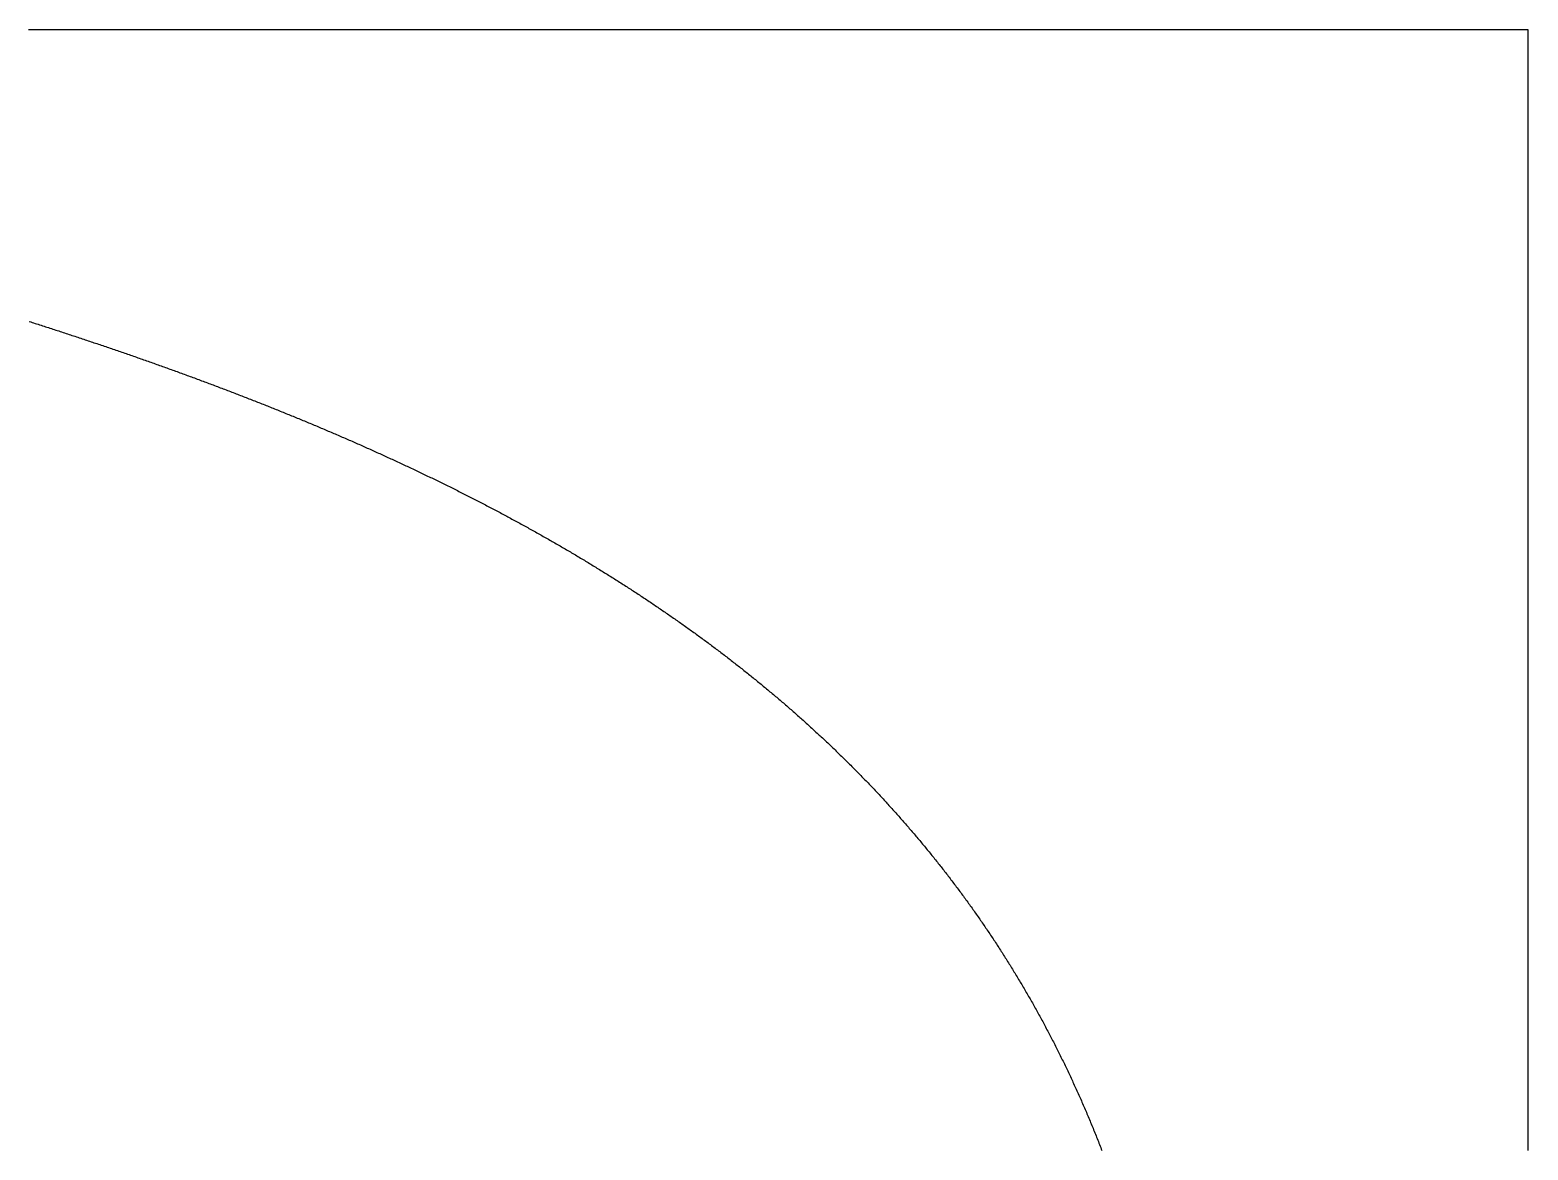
# Model space of a CAD drawing. Header units: metres. Extents: x -49 to 49, y -148 to 148.
# Drawn here: x 0 to 49.4, y 110.8 to 147.73 of the extents above; entities that cross this region are included whole.
import ezdxf

# ---------------------------------------------------------------- set-up
doc = ezdxf.new("R2010")
doc.units = ezdxf.units.M

msp = doc.modelspace()

# ---------------------------------------------------------------- linework, layer by layer
for points in [[(49.402, 147.733), (49.352, 147.733), (49.302, 147.733), (49.252, 147.733), (49.202, 147.733), (49.152, 147.733), (49.102, 147.733), (49.052, 147.733), (49.002, 147.733), (48.952, 147.733), (48.902, 147.733), (48.852, 147.733), (48.802, 147.733), (48.752, 147.733), (48.702, 147.733), (48.652, 147.733), (48.602, 147.733), (48.552, 147.733), (48.502, 147.733), (48.452, 147.733), (48.402, 147.733), (48.352, 147.733), (48.302, 147.733), (48.252, 147.733), (48.202, 147.733), (48.152, 147.733), (48.102, 147.733), (48.052, 147.733), (48.002, 147.733), (47.952, 147.733), (47.902, 147.733), (47.852, 147.733), (47.802, 147.733), (47.752, 147.733), (47.702, 147.733), (47.652, 147.733), (47.602, 147.733), (47.552, 147.733), (47.502, 147.733), (47.452, 147.733), (47.402, 147.733), (47.352, 147.733), (47.302, 147.733), (47.252, 147.733), (47.202, 147.733), (47.152, 147.733), (47.102, 147.733), (47.052, 147.733), (47.002, 147.733), (46.952, 147.733), (46.902, 147.733), (46.852, 147.733), (46.802, 147.733), (46.752, 147.733), (46.702, 147.733), (46.652, 147.733), (46.602, 147.733), (46.552, 147.733), (46.502, 147.733), (46.452, 147.733), (46.402, 147.733), (46.352, 147.733), (46.302, 147.733), (46.252, 147.733), (46.202, 147.733), (46.152, 147.733), (46.102, 147.733), (46.052, 147.733), (46.002, 147.733), (45.952, 147.733), (45.902, 147.733), (45.852, 147.733), (45.802, 147.733), (45.752, 147.733), (45.702, 147.733), (45.652, 147.733), (45.602, 147.733), (45.552, 147.733), (45.502, 147.733), (45.452, 147.733), (45.402, 147.733), (45.352, 147.733), (45.302, 147.733), (45.252, 147.733), (45.202, 147.733), (45.152, 147.733), (45.102, 147.733), (45.052, 147.733), (45.002, 147.733), (44.952, 147.733), (44.902, 147.733), (44.852, 147.733), (44.802, 147.733), (44.752, 147.733), (44.702, 147.733), (44.652, 147.733), (44.602, 147.733), (44.552, 147.733), (44.502, 147.733), (44.452, 147.733), (44.402, 147.733), (44.352, 147.733), (44.302, 147.733), (44.252, 147.733), (44.202, 147.733), (44.152, 147.733), (44.102, 147.733), (44.052, 147.733), (44.002, 147.733), (43.952, 147.733), (43.902, 147.733), (43.852, 147.733), (43.802, 147.733), (43.752, 147.733), (43.702, 147.733), (43.652, 147.733), (43.602, 147.733), (43.552, 147.733), (43.502, 147.733), (43.452, 147.733), (43.402, 147.733), (43.352, 147.733), (43.302, 147.733), (43.252, 147.733), (43.202, 147.733), (43.152, 147.733), (43.102, 147.733), (43.052, 147.733), (43.002, 147.733), (42.952, 147.733), (42.902, 147.733), (42.852, 147.733), (42.802, 147.733), (42.752, 147.733), (42.702, 147.733), (42.652, 147.733), (42.602, 147.733), (42.552, 147.733), (42.502, 147.733), (42.452, 147.733), (42.402, 147.733), (42.352, 147.733), (42.302, 147.733), (42.252, 147.733), (42.202, 147.733), (42.152, 147.733), (42.102, 147.733), (42.052, 147.733), (42.002, 147.733), (41.952, 147.733), (41.902, 147.733), (41.852, 147.733), (41.802, 147.733), (41.752, 147.733), (41.702, 147.733), (41.652, 147.733), (41.602, 147.733), (41.552, 147.733), (41.502, 147.733), (41.452, 147.733), (41.402, 147.733), (41.352, 147.733), (41.302, 147.733), (41.252, 147.733), (41.202, 147.733), (41.152, 147.733), (41.102, 147.733), (41.052, 147.733), (41.002, 147.733), (40.952, 147.733), (40.902, 147.733), (40.852, 147.733), (40.802, 147.733), (40.752, 147.733), (40.702, 147.733), (40.652, 147.733), (40.602, 147.733), (40.552, 147.733), (40.502, 147.733), (40.452, 147.733), (40.402, 147.733), (40.352, 147.733), (40.302, 147.733), (40.252, 147.733), (40.202, 147.733), (40.152, 147.733), (40.102, 147.733), (40.052, 147.733), (40.002, 147.733), (39.952, 147.733), (39.902, 147.733), (39.852, 147.733), (39.802, 147.733), (39.752, 147.733), (39.702, 147.733), (39.652, 147.733), (39.602, 147.733), (39.552, 147.733), (39.502, 147.733), (39.452, 147.733), (39.402, 147.733), (39.352, 147.733), (39.302, 147.733), (39.252, 147.733), (39.202, 147.733), (39.152, 147.733), (39.102, 147.733), (39.052, 147.733), (39.002, 147.733), (38.952, 147.733), (38.902, 147.733), (38.852, 147.733), (38.802, 147.733), (38.752, 147.733), (38.702, 147.733), (38.652, 147.733), (38.602, 147.733), (38.552, 147.733), (38.502, 147.733), (38.452, 147.733), (38.402, 147.733), (38.352, 147.733), (38.302, 147.733), (38.252, 147.733), (38.202, 147.733), (38.152, 147.733), (38.102, 147.733), (38.052, 147.733), (38.002, 147.733), (37.952, 147.733), (37.902, 147.733), (37.852, 147.733), (37.802, 147.733), (37.752, 147.733), (37.702, 147.733), (37.652, 147.733), (37.602, 147.733), (37.552, 147.733), (37.502, 147.733), (37.452, 147.733), (37.402, 147.733), (37.352, 147.733), (37.302, 147.733), (37.252, 147.733), (37.202, 147.733), (37.152, 147.733), (37.102, 147.733), (37.052, 147.733), (37.002, 147.733), (36.952, 147.733), (36.902, 147.733), (36.851, 147.733), (36.801, 147.733), (36.751, 147.733), (36.701, 147.733), (36.651, 147.733), (36.601, 147.733), (36.551, 147.733), (36.501, 147.733), (36.451, 147.733), (36.401, 147.733), (36.351, 147.733), (36.301, 147.733), (36.251, 147.733), (36.201, 147.733), (36.151, 147.733), (36.101, 147.733), (36.051, 147.733), (36.001, 147.733), (35.951, 147.733), (35.901, 147.733), (35.851, 147.733), (35.801, 147.733), (35.751, 147.733), (35.701, 147.733), (35.651, 147.733), (35.601, 147.733), (35.551, 147.733), (35.501, 147.733), (35.451, 147.733), (35.401, 147.733), (35.351, 147.733), (35.301, 147.733), (35.251, 147.733), (35.201, 147.733), (35.151, 147.733), (35.101, 147.733), (35.051, 147.733), (35.001, 147.733), (34.951, 147.733), (34.901, 147.733), (34.851, 147.733), (34.801, 147.733), (34.751, 147.733), (34.701, 147.733), (34.651, 147.733), (34.601, 147.733), (34.551, 147.733), (34.501, 147.733), (34.451, 147.733), (34.401, 147.733), (34.351, 147.733), (34.301, 147.733), (34.251, 147.733), (34.201, 147.733), (34.151, 147.733), (34.101, 147.733), (34.051, 147.733), (34.001, 147.733), (33.951, 147.733), (33.901, 147.733), (33.851, 147.733), (33.801, 147.733), (33.751, 147.733), (33.701, 147.733), (33.651, 147.733), (33.601, 147.733), (33.551, 147.733), (33.501, 147.733), (33.451, 147.733), (33.401, 147.733), (33.351, 147.733), (33.301, 147.733), (33.251, 147.733), (33.201, 147.733), (33.151, 147.733), (33.101, 147.733), (33.051, 147.733), (33.001, 147.733), (32.951, 147.733), (32.901, 147.733), (32.851, 147.733), (32.801, 147.733), (32.751, 147.733), (32.701, 147.733), (32.651, 147.733), (32.601, 147.733), (32.551, 147.733), (32.501, 147.733), (32.451, 147.733), (32.401, 147.733), (32.351, 147.733), (32.301, 147.733), (32.251, 147.733), (32.201, 147.733), (32.151, 147.733), (32.101, 147.733), (32.051, 147.733), (32.001, 147.733), (31.951, 147.733), (31.901, 147.733), (31.851, 147.733), (31.801, 147.733), (31.751, 147.733), (31.701, 147.733), (31.651, 147.733), (31.601, 147.733), (31.551, 147.733), (31.501, 147.733), (31.451, 147.733), (31.401, 147.733), (31.351, 147.733), (31.301, 147.733), (31.251, 147.733), (31.201, 147.733), (31.151, 147.733), (31.101, 147.733), (31.051, 147.733), (31.001, 147.733), (30.951, 147.733), (30.901, 147.733), (30.851, 147.733), (30.801, 147.733), (30.751, 147.733), (30.701, 147.733), (30.651, 147.733), (30.601, 147.733), (30.551, 147.733), (30.501, 147.733), (30.451, 147.733), (30.401, 147.733), (30.351, 147.733), (30.301, 147.733), (30.251, 147.733), (30.201, 147.733), (30.151, 147.733), (30.101, 147.733), (30.051, 147.733), (30.001, 147.733), (29.951, 147.733), (29.901, 147.733), (29.851, 147.733), (29.801, 147.733), (29.751, 147.733), (29.701, 147.733), (29.651, 147.733), (29.601, 147.733), (29.551, 147.733), (29.501, 147.733), (29.451, 147.733), (29.401, 147.733), (29.351, 147.733), (29.301, 147.733), (29.251, 147.733), (29.201, 147.733), (29.151, 147.733), (29.101, 147.733), (29.051, 147.733), (29.001, 147.733), (28.951, 147.733), (28.901, 147.733), (28.851, 147.733), (28.801, 147.733), (28.751, 147.733), (28.701, 147.733), (28.651, 147.733), (28.601, 147.733), (28.551, 147.733), (28.501, 147.733), (28.451, 147.733), (28.401, 147.733), (28.351, 147.733), (28.301, 147.733), (28.251, 147.733), (28.201, 147.733), (28.151, 147.733), (28.101, 147.733), (28.051, 147.733), (28.001, 147.733), (27.951, 147.733), (27.901, 147.733), (27.851, 147.733), (27.801, 147.733), (27.751, 147.733), (27.701, 147.733), (27.651, 147.733), (27.601, 147.733), (27.551, 147.733), (27.501, 147.733), (27.451, 147.733), (27.401, 147.733), (27.351, 147.733), (27.301, 147.733), (27.251, 147.733), (27.201, 147.733), (27.151, 147.733), (27.101, 147.733), (27.051, 147.733), (27.001, 147.733), (26.951, 147.733), (26.901, 147.733), (26.851, 147.733), (26.801, 147.733), (26.751, 147.733), (26.701, 147.733), (26.651, 147.733), (26.601, 147.733), (26.551, 147.733), (26.501, 147.733), (26.451, 147.733), (26.401, 147.733), (26.351, 147.733), (26.301, 147.733), (26.251, 147.733), (26.201, 147.733), (26.151, 147.733), (26.101, 147.733), (26.051, 147.733), (26.001, 147.733), (25.951, 147.733), (25.901, 147.733), (25.851, 147.733), (25.801, 147.733), (25.751, 147.733), (25.701, 147.733), (25.651, 147.733), (25.601, 147.733), (25.551, 147.733), (25.501, 147.733), (25.451, 147.733), (25.401, 147.733), (25.351, 147.733), (25.301, 147.733), (25.251, 147.733), (25.201, 147.733), (25.151, 147.733), (25.101, 147.733), (25.051, 147.733), (25.001, 147.733), (24.951, 147.733), (24.901, 147.733), (24.851, 147.733), (24.801, 147.733), (24.751, 147.733), (24.701, 147.733), (24.651, 147.733), (24.601, 147.733), (24.551, 147.733), (24.501, 147.733), (24.451, 147.733), (24.401, 147.733), (24.351, 147.733), (24.301, 147.733), (24.251, 147.733), (24.201, 147.733), (24.151, 147.733), (24.101, 147.733), (24.051, 147.733), (24.001, 147.733), (23.951, 147.733), (23.901, 147.733), (23.851, 147.733), (23.801, 147.733), (23.751, 147.733), (23.701, 147.733), (23.651, 147.733), (23.601, 147.733), (23.551, 147.733), (23.501, 147.733), (23.451, 147.733), (23.401, 147.733), (23.351, 147.733), (23.301, 147.733), (23.251, 147.733), (23.201, 147.733), (23.151, 147.733), (23.101, 147.733), (23.051, 147.733), (23.001, 147.733), (22.951, 147.733), (22.901, 147.733), (22.851, 147.733), (22.801, 147.733), (22.751, 147.733), (22.701, 147.733), (22.651, 147.733), (22.601, 147.733), (22.551, 147.733), (22.501, 147.733), (22.451, 147.733), (22.401, 147.733), (22.351, 147.733), (22.301, 147.733), (22.251, 147.733), (22.201, 147.733), (22.151, 147.733), (22.101, 147.733), (22.051, 147.733), (22.001, 147.733), (21.951, 147.733), (21.901, 147.733), (21.851, 147.733), (21.801, 147.733), (21.751, 147.733), (21.701, 147.733), (21.651, 147.733), (21.601, 147.733), (21.551, 147.733), (21.501, 147.733), (21.451, 147.733), (21.401, 147.733), (21.351, 147.733), (21.301, 147.733), (21.251, 147.733), (21.201, 147.733), (21.151, 147.733), (21.101, 147.733), (21.051, 147.733), (21.001, 147.733), (20.951, 147.733), (20.901, 147.733), (20.851, 147.733), (20.801, 147.733), (20.751, 147.733), (20.701, 147.733), (20.651, 147.733), (20.601, 147.733), (20.551, 147.733), (20.501, 147.733), (20.451, 147.733), (20.401, 147.733), (20.351, 147.733), (20.301, 147.733), (20.251, 147.733), (20.201, 147.733), (20.151, 147.733), (20.101, 147.733), (20.051, 147.733), (20.001, 147.733), (19.951, 147.733), (19.901, 147.733), (19.851, 147.733), (19.801, 147.733), (19.751, 147.733), (19.701, 147.733), (19.651, 147.733), (19.601, 147.733), (19.551, 147.733), (19.501, 147.733), (19.451, 147.733), (19.401, 147.733), (19.351, 147.733), (19.301, 147.733), (19.251, 147.733), (19.201, 147.733), (19.151, 147.733), (19.101, 147.733), (19.051, 147.733), (19.001, 147.733), (18.951, 147.733), (18.901, 147.733), (18.851, 147.733), (18.801, 147.733), (18.751, 147.733), (18.701, 147.733), (18.651, 147.733), (18.601, 147.733), (18.551, 147.733), (18.501, 147.733), (18.451, 147.733), (18.401, 147.733), (18.351, 147.733), (18.301, 147.733), (18.251, 147.733), (18.201, 147.733), (18.151, 147.733), (18.101, 147.733), (18.051, 147.733), (18.001, 147.733), (17.951, 147.733), (17.901, 147.733), (17.851, 147.733), (17.801, 147.733), (17.751, 147.733), (17.701, 147.733), (17.651, 147.733), (17.601, 147.733), (17.551, 147.733), (17.501, 147.733), (17.451, 147.733), (17.401, 147.733), (17.351, 147.733), (17.301, 147.733), (17.251, 147.733), (17.201, 147.733), (17.151, 147.733), (17.101, 147.733), (17.051, 147.733), (17.001, 147.733), (16.951, 147.733), (16.901, 147.733), (16.851, 147.733), (16.801, 147.733), (16.751, 147.733), (16.701, 147.733), (16.651, 147.733), (16.601, 147.733), (16.551, 147.733), (16.501, 147.733), (16.451, 147.733), (16.401, 147.733), (16.351, 147.733), (16.301, 147.733), (16.251, 147.733), (16.201, 147.733), (16.151, 147.733), (16.101, 147.733), (16.051, 147.733), (16.001, 147.733), (15.951, 147.733), (15.901, 147.733), (15.851, 147.733), (15.801, 147.733), (15.751, 147.733), (15.701, 147.733), (15.651, 147.733), (15.601, 147.733), (15.551, 147.733), (15.501, 147.733), (15.451, 147.733), (15.401, 147.733), (15.351, 147.733), (15.301, 147.733), (15.251, 147.733), (15.201, 147.733), (15.151, 147.733), (15.101, 147.733), (15.051, 147.733), (15.001, 147.733), (14.951, 147.733), (14.901, 147.733), (14.851, 147.733), (14.801, 147.733), (14.751, 147.733), (14.701, 147.733), (14.651, 147.733), (14.601, 147.733), (14.551, 147.733), (14.501, 147.733), (14.451, 147.733), (14.401, 147.733), (14.351, 147.733), (14.301, 147.733), (14.251, 147.733), (14.201, 147.733), (14.151, 147.733), (14.101, 147.733), (14.051, 147.733), (14.001, 147.733), (13.951, 147.733), (13.901, 147.733), (13.851, 147.733), (13.801, 147.733), (13.751, 147.733), (13.701, 147.733), (13.651, 147.733), (13.601, 147.733), (13.551, 147.733), (13.501, 147.733), (13.451, 147.733), (13.401, 147.733), (13.351, 147.733), (13.301, 147.733), (13.251, 147.733), (13.201, 147.733), (13.151, 147.733), (13.101, 147.733), (13.051, 147.733), (13.001, 147.733), (12.951, 147.733), (12.901, 147.733), (12.851, 147.733), (12.801, 147.733), (12.751, 147.733), (12.701, 147.733), (12.651, 147.733), (12.601, 147.733), (12.551, 147.733), (12.501, 147.733), (12.451, 147.733), (12.401, 147.733), (12.351, 147.733), (12.301, 147.733), (12.25, 147.733), (12.2, 147.733), (12.15, 147.733), (12.1, 147.733), (12.05, 147.733), (12, 147.733), (11.95, 147.733), (11.9, 147.733), (11.85, 147.733), (11.8, 147.733), (11.75, 147.733), (11.7, 147.733), (11.65, 147.733), (11.6, 147.733), (11.55, 147.733), (11.5, 147.733), (11.45, 147.733), (11.4, 147.733), (11.35, 147.733), (11.3, 147.733), (11.25, 147.733), (11.2, 147.733), (11.15, 147.733), (11.1, 147.733), (11.05, 147.733), (11, 147.733), (10.95, 147.733), (10.9, 147.733), (10.85, 147.733), (10.8, 147.733), (10.75, 147.733), (10.7, 147.733), (10.65, 147.733), (10.6, 147.733), (10.55, 147.733), (10.5, 147.733), (10.45, 147.733), (10.4, 147.733), (10.35, 147.733), (10.3, 147.733), (10.25, 147.733), (10.2, 147.733), (10.15, 147.733), (10.1, 147.733), (10.05, 147.733), (10, 147.733), (9.95, 147.733), (9.9, 147.733), (9.85, 147.733), (9.8, 147.733), (9.75, 147.733), (9.7, 147.733), (9.65, 147.733), (9.6, 147.733), (9.55, 147.733), (9.5, 147.733), (9.45, 147.733), (9.4, 147.733), (9.35, 147.733), (9.3, 147.733), (9.25, 147.733), (9.2, 147.733), (9.15, 147.733), (9.1, 147.733), (9.05, 147.733), (9, 147.733), (8.95, 147.733), (8.9, 147.733), (8.85, 147.733), (8.8, 147.733), (8.75, 147.733), (8.7, 147.733), (8.65, 147.733), (8.6, 147.733), (8.55, 147.733), (8.5, 147.733), (8.45, 147.733), (8.4, 147.733), (8.35, 147.733), (8.3, 147.733), (8.25, 147.733), (8.2, 147.733), (8.15, 147.733), (8.1, 147.733), (8.05, 147.733), (8, 147.733), (7.95, 147.733), (7.9, 147.733), (7.85, 147.733), (7.8, 147.733), (7.75, 147.733), (7.7, 147.733), (7.65, 147.733), (7.6, 147.733), (7.55, 147.733), (7.5, 147.733), (7.45, 147.733), (7.4, 147.733), (7.35, 147.733), (7.3, 147.733), (7.25, 147.733), (7.2, 147.733), (7.15, 147.733), (7.1, 147.733), (7.05, 147.733), (7, 147.733), (6.95, 147.733), (6.9, 147.733), (6.85, 147.733), (6.8, 147.733), (6.75, 147.733), (6.7, 147.733), (6.65, 147.733), (6.6, 147.733), (6.55, 147.733), (6.5, 147.733), (6.45, 147.733), (6.4, 147.733), (6.35, 147.733), (6.3, 147.733), (6.25, 147.733), (6.2, 147.733), (6.15, 147.733), (6.1, 147.733), (6.05, 147.733), (6, 147.733), (5.95, 147.733), (5.9, 147.733), (5.85, 147.733), (5.8, 147.733), (5.75, 147.733), (5.7, 147.733), (5.65, 147.733), (5.6, 147.733), (5.55, 147.733), (5.5, 147.733), (5.45, 147.733), (5.4, 147.733), (5.35, 147.733), (5.3, 147.733), (5.25, 147.733), (5.2, 147.733), (5.15, 147.733), (5.1, 147.733), (5.05, 147.733), (5, 147.733), (4.95, 147.733), (4.9, 147.733), (4.85, 147.733), (4.8, 147.733), (4.75, 147.733), (4.7, 147.733), (4.65, 147.733), (4.6, 147.733), (4.55, 147.733), (4.5, 147.733), (4.45, 147.733), (4.4, 147.733), (4.35, 147.733), (4.3, 147.733), (4.25, 147.733), (4.2, 147.733), (4.15, 147.733), (4.1, 147.733), (4.05, 147.733), (4, 147.733), (3.95, 147.733), (3.9, 147.733), (3.85, 147.733), (3.8, 147.733), (3.75, 147.733), (3.7, 147.733), (3.65, 147.733), (3.6, 147.733), (3.55, 147.733), (3.5, 147.733), (3.45, 147.733), (3.4, 147.733), (3.35, 147.733), (3.3, 147.733), (3.25, 147.733), (3.2, 147.733), (3.15, 147.733), (3.1, 147.733), (3.05, 147.733), (3, 147.733), (2.95, 147.733), (2.9, 147.733), (2.85, 147.733), (2.8, 147.733), (2.75, 147.733), (2.7, 147.733), (2.65, 147.733), (2.6, 147.733), (2.55, 147.733), (2.5, 147.733), (2.45, 147.733), (2.4, 147.733), (2.35, 147.733), (2.3, 147.733), (2.25, 147.733), (2.2, 147.733), (2.15, 147.733), (2.1, 147.733), (2.05, 147.733), (2, 147.733), (1.95, 147.733), (1.9, 147.733), (1.85, 147.733), (1.8, 147.733), (1.75, 147.733), (1.7, 147.733), (1.65, 147.733), (1.6, 147.733), (1.55, 147.733), (1.5, 147.733), (1.45, 147.733), (1.4, 147.733), (1.35, 147.733), (1.3, 147.733), (1.25, 147.733), (1.2, 147.733), (1.15, 147.733), (1.1, 147.733), (1.05, 147.733), (1, 147.733), (0.95, 147.733), (0.9, 147.733), (0.85, 147.733), (0.8, 147.733), (0.75, 147.733), (0.7, 147.733), (0.65, 147.733), (0.6, 147.733), (0.55, 147.733), (0.5, 147.733), (0.45, 147.733), (0.4, 147.733), (0.35, 147.733), (0.3, 147.733), (0.25, 147.733), (0.2, 147.733), (0.15, 147.733), (0.1, 147.733), (0.05, 147.733), (0, 147.733), (-0.05, 147.733)], [(49.402, 110.781), (49.402, 110.831), (49.402, 110.881), (49.402, 110.931), (49.402, 110.981), (49.402, 111.031), (49.402, 111.081), (49.402, 111.131), (49.402, 111.181), (49.402, 111.231), (49.402, 111.281), (49.402, 111.331), (49.402, 111.381), (49.402, 111.431), (49.402, 111.481), (49.402, 111.531), (49.402, 111.581), (49.402, 111.631), (49.402, 111.681), (49.402, 111.731), (49.402, 111.781), (49.402, 111.831), (49.402, 111.881), (49.402, 111.931), (49.402, 111.981), (49.402, 112.031), (49.402, 112.081), (49.402, 112.131), (49.402, 112.181), (49.402, 112.231), (49.402, 112.281), (49.402, 112.331), (49.402, 112.381), (49.402, 112.431), (49.402, 112.481), (49.402, 112.531), (49.402, 112.581), (49.402, 112.631), (49.402, 112.681), (49.402, 112.731), (49.402, 112.781), (49.402, 112.831), (49.402, 112.881), (49.402, 112.931), (49.402, 112.981), (49.402, 113.031), (49.402, 113.081), (49.402, 113.131), (49.402, 113.181), (49.402, 113.231), (49.402, 113.281), (49.402, 113.331), (49.402, 113.381), (49.402, 113.431), (49.402, 113.481), (49.402, 113.531), (49.402, 113.581), (49.402, 113.631), (49.402, 113.681), (49.402, 113.731), (49.402, 113.781), (49.402, 113.831), (49.402, 113.881), (49.402, 113.931), (49.402, 113.981), (49.402, 114.031), (49.402, 114.081), (49.402, 114.131), (49.402, 114.181), (49.402, 114.231), (49.402, 114.281), (49.402, 114.331), (49.402, 114.381), (49.402, 114.431), (49.402, 114.481), (49.402, 114.531), (49.402, 114.581), (49.402, 114.631), (49.402, 114.681), (49.402, 114.731), (49.402, 114.781), (49.402, 114.831), (49.402, 114.881), (49.402, 114.931), (49.402, 114.981), (49.402, 115.031), (49.402, 115.081), (49.402, 115.131), (49.402, 115.181), (49.402, 115.231), (49.402, 115.281), (49.402, 115.331), (49.402, 115.381), (49.402, 115.431), (49.402, 115.481), (49.402, 115.531), (49.402, 115.582), (49.402, 115.632), (49.402, 115.682), (49.402, 115.732), (49.402, 115.782), (49.402, 115.832), (49.402, 115.882), (49.402, 115.932), (49.402, 115.982), (49.402, 116.032), (49.402, 116.082), (49.402, 116.132), (49.402, 116.182), (49.402, 116.232), (49.402, 116.282), (49.402, 116.332), (49.402, 116.382), (49.402, 116.432), (49.402, 116.482), (49.402, 116.532), (49.402, 116.582), (49.402, 116.632), (49.402, 116.682), (49.402, 116.732), (49.402, 116.782), (49.402, 116.832), (49.402, 116.882), (49.402, 116.932), (49.402, 116.982), (49.402, 117.032), (49.402, 117.082), (49.402, 117.132), (49.402, 117.182), (49.402, 117.232), (49.402, 117.282), (49.402, 117.332), (49.402, 117.382), (49.402, 117.432), (49.402, 117.482), (49.402, 117.532), (49.402, 117.582), (49.402, 117.632), (49.402, 117.682), (49.402, 117.732), (49.402, 117.782), (49.402, 117.832), (49.402, 117.882), (49.402, 117.932), (49.402, 117.982), (49.402, 118.032), (49.402, 118.082), (49.402, 118.132), (49.402, 118.182), (49.402, 118.232), (49.402, 118.282), (49.402, 118.332), (49.402, 118.382), (49.402, 118.432), (49.402, 118.482), (49.402, 118.532), (49.402, 118.582), (49.402, 118.632), (49.402, 118.682), (49.402, 118.732), (49.402, 118.782), (49.402, 118.832), (49.402, 118.882), (49.402, 118.932), (49.402, 118.982), (49.402, 119.032), (49.402, 119.082), (49.402, 119.132), (49.402, 119.182), (49.402, 119.232), (49.402, 119.282), (49.402, 119.332), (49.402, 119.382), (49.402, 119.432), (49.402, 119.482), (49.402, 119.532), (49.402, 119.582), (49.402, 119.632), (49.402, 119.682), (49.402, 119.732), (49.402, 119.782), (49.402, 119.832), (49.402, 119.882), (49.402, 119.932), (49.402, 119.982), (49.402, 120.032), (49.402, 120.082), (49.402, 120.132), (49.402, 120.182), (49.402, 120.232), (49.402, 120.282), (49.402, 120.332), (49.402, 120.382), (49.402, 120.432), (49.402, 120.482), (49.402, 120.532), (49.402, 120.582), (49.402, 120.632), (49.402, 120.682), (49.402, 120.732), (49.402, 120.782), (49.402, 120.832), (49.402, 120.882), (49.402, 120.932), (49.402, 120.982), (49.402, 121.032), (49.402, 121.082), (49.402, 121.132), (49.402, 121.182), (49.402, 121.232), (49.402, 121.282), (49.402, 121.332), (49.402, 121.382), (49.402, 121.432), (49.402, 121.482), (49.402, 121.532), (49.402, 121.582), (49.402, 121.632), (49.402, 121.682), (49.402, 121.732), (49.402, 121.782), (49.402, 121.832), (49.402, 121.882), (49.402, 121.932), (49.402, 121.982), (49.402, 122.032), (49.402, 122.082), (49.402, 122.132), (49.402, 122.182), (49.402, 122.232), (49.402, 122.282), (49.402, 122.332), (49.402, 122.382), (49.402, 122.432), (49.402, 122.482), (49.402, 122.532), (49.402, 122.582), (49.402, 122.632), (49.402, 122.682), (49.402, 122.732), (49.402, 122.782), (49.402, 122.832), (49.402, 122.882), (49.402, 122.932), (49.402, 122.982), (49.402, 123.032), (49.402, 123.082), (49.402, 123.132), (49.402, 123.182), (49.402, 123.232), (49.402, 123.282), (49.402, 123.332), (49.402, 123.382), (49.402, 123.432), (49.402, 123.482), (49.402, 123.532), (49.402, 123.582), (49.402, 123.632), (49.402, 123.682), (49.402, 123.732), (49.402, 123.782), (49.402, 123.832), (49.402, 123.882), (49.402, 123.932), (49.402, 123.982), (49.402, 124.032), (49.402, 124.082), (49.402, 124.132), (49.402, 124.182), (49.402, 124.232), (49.402, 124.282), (49.402, 124.332), (49.402, 124.382), (49.402, 124.432), (49.402, 124.482), (49.402, 124.532), (49.402, 124.582), (49.402, 124.632), (49.402, 124.682), (49.402, 124.732), (49.402, 124.782), (49.402, 124.832), (49.402, 124.882), (49.402, 124.932), (49.402, 124.982), (49.402, 125.032), (49.402, 125.082), (49.402, 125.132), (49.402, 125.182), (49.402, 125.232), (49.402, 125.282), (49.402, 125.332), (49.402, 125.382), (49.402, 125.432), (49.402, 125.482), (49.402, 125.532), (49.402, 125.582), (49.402, 125.632), (49.402, 125.682), (49.402, 125.732), (49.402, 125.782), (49.402, 125.832), (49.402, 125.882), (49.402, 125.932), (49.402, 125.982), (49.402, 126.032), (49.402, 126.082), (49.402, 126.132), (49.402, 126.182), (49.402, 126.232), (49.402, 126.282), (49.402, 126.332), (49.402, 126.382), (49.402, 126.432), (49.402, 126.482), (49.402, 126.532), (49.402, 126.582), (49.402, 126.632), (49.402, 126.682), (49.402, 126.732), (49.402, 126.782), (49.402, 126.832), (49.402, 126.882), (49.402, 126.932), (49.402, 126.982), (49.402, 127.032), (49.402, 127.082), (49.402, 127.132), (49.402, 127.182), (49.402, 127.232), (49.402, 127.282), (49.402, 127.332), (49.402, 127.382), (49.402, 127.432), (49.402, 127.482), (49.402, 127.532), (49.402, 127.582), (49.402, 127.632), (49.402, 127.682), (49.402, 127.732), (49.402, 127.782), (49.402, 127.832), (49.402, 127.882), (49.402, 127.932), (49.402, 127.982), (49.402, 128.032), (49.402, 128.082), (49.402, 128.132), (49.402, 128.182), (49.402, 128.232), (49.402, 128.282), (49.402, 128.332), (49.402, 128.382), (49.402, 128.432), (49.402, 128.482), (49.402, 128.532), (49.402, 128.582), (49.402, 128.632), (49.402, 128.682), (49.402, 128.732), (49.402, 128.782), (49.402, 128.832), (49.402, 128.882), (49.402, 128.932), (49.402, 128.982), (49.402, 129.032), (49.402, 129.082), (49.402, 129.132), (49.402, 129.182), (49.402, 129.232), (49.402, 129.282), (49.402, 129.332), (49.402, 129.382), (49.402, 129.432), (49.402, 129.482), (49.402, 129.532), (49.402, 129.582), (49.402, 129.632), (49.402, 129.682), (49.402, 129.732), (49.402, 129.782), (49.402, 129.832), (49.402, 129.882), (49.402, 129.932), (49.402, 129.982), (49.402, 130.032), (49.402, 130.082), (49.402, 130.132), (49.402, 130.182), (49.402, 130.232), (49.402, 130.282), (49.402, 130.332), (49.402, 130.382), (49.402, 130.432), (49.402, 130.482), (49.402, 130.532), (49.402, 130.582), (49.402, 130.632), (49.402, 130.682), (49.402, 130.732), (49.402, 130.782), (49.402, 130.832), (49.402, 130.882), (49.402, 130.932), (49.402, 130.982), (49.402, 131.032), (49.402, 131.082), (49.402, 131.132), (49.402, 131.182), (49.402, 131.232), (49.402, 131.282), (49.402, 131.332), (49.402, 131.382), (49.402, 131.432), (49.402, 131.482), (49.402, 131.532), (49.402, 131.582), (49.402, 131.632), (49.402, 131.682), (49.402, 131.732), (49.402, 131.782), (49.402, 131.832), (49.402, 131.882), (49.402, 131.932), (49.402, 131.982), (49.402, 132.032), (49.402, 132.082), (49.402, 132.132), (49.402, 132.182), (49.402, 132.232), (49.402, 132.282), (49.402, 132.332), (49.402, 132.382), (49.402, 132.432), (49.402, 132.482), (49.402, 132.532), (49.402, 132.582), (49.402, 132.632), (49.402, 132.682), (49.402, 132.732), (49.402, 132.782), (49.402, 132.832), (49.402, 132.882), (49.402, 132.932), (49.402, 132.982), (49.402, 133.032), (49.402, 133.082), (49.402, 133.132), (49.402, 133.182), (49.402, 133.232), (49.402, 133.282), (49.402, 133.333), (49.402, 133.383), (49.402, 133.433), (49.402, 133.483), (49.402, 133.533), (49.402, 133.583), (49.402, 133.633), (49.402, 133.683), (49.402, 133.733), (49.402, 133.783), (49.402, 133.833), (49.402, 133.883), (49.402, 133.933), (49.402, 133.983), (49.402, 134.033), (49.402, 134.083), (49.402, 134.133), (49.402, 134.183), (49.402, 134.233), (49.402, 134.283), (49.402, 134.333), (49.402, 134.383), (49.402, 134.433), (49.402, 134.483), (49.402, 134.533), (49.402, 134.583), (49.402, 134.633), (49.402, 134.683), (49.402, 134.733), (49.402, 134.783), (49.402, 134.833), (49.402, 134.883), (49.402, 134.933), (49.402, 134.983), (49.402, 135.033), (49.402, 135.083), (49.402, 135.133), (49.402, 135.183), (49.402, 135.233), (49.402, 135.283), (49.402, 135.333), (49.402, 135.383), (49.402, 135.433), (49.402, 135.483), (49.402, 135.533), (49.402, 135.583), (49.402, 135.633), (49.402, 135.683), (49.402, 135.733), (49.402, 135.783), (49.402, 135.833), (49.402, 135.883), (49.402, 135.933), (49.402, 135.983), (49.402, 136.033), (49.402, 136.083), (49.402, 136.133), (49.402, 136.183), (49.402, 136.233), (49.402, 136.283), (49.402, 136.333), (49.402, 136.383), (49.402, 136.433), (49.402, 136.483), (49.402, 136.533), (49.402, 136.583), (49.402, 136.633), (49.402, 136.683), (49.402, 136.733), (49.402, 136.783), (49.402, 136.833), (49.402, 136.883), (49.402, 136.933), (49.402, 136.983), (49.402, 137.033), (49.402, 137.083), (49.402, 137.133), (49.402, 137.183), (49.402, 137.233), (49.402, 137.283), (49.402, 137.333), (49.402, 137.383), (49.402, 137.433), (49.402, 137.483), (49.402, 137.533), (49.402, 137.583), (49.402, 137.633), (49.402, 137.683), (49.402, 137.733), (49.402, 137.783), (49.402, 137.833), (49.402, 137.883), (49.402, 137.933), (49.402, 137.983), (49.402, 138.033), (49.402, 138.083), (49.402, 138.133), (49.402, 138.183), (49.402, 138.233), (49.402, 138.283), (49.402, 138.333), (49.402, 138.383), (49.402, 138.433), (49.402, 138.483), (49.402, 138.533), (49.402, 138.583), (49.402, 138.633), (49.402, 138.683), (49.402, 138.733), (49.402, 138.783), (49.402, 138.833), (49.402, 138.883), (49.402, 138.933), (49.402, 138.983), (49.402, 139.033), (49.402, 139.083), (49.402, 139.133), (49.402, 139.183), (49.402, 139.233), (49.402, 139.283), (49.402, 139.333), (49.402, 139.383), (49.402, 139.433), (49.402, 139.483), (49.402, 139.533), (49.402, 139.583), (49.402, 139.633), (49.402, 139.683), (49.402, 139.733), (49.402, 139.783), (49.402, 139.833), (49.402, 139.883), (49.402, 139.933), (49.402, 139.983), (49.402, 140.033), (49.402, 140.083), (49.402, 140.133), (49.402, 140.183), (49.402, 140.233), (49.402, 140.283), (49.402, 140.333), (49.402, 140.383), (49.402, 140.433), (49.402, 140.483), (49.402, 140.533), (49.402, 140.583), (49.402, 140.633), (49.402, 140.683), (49.402, 140.733), (49.402, 140.783), (49.402, 140.833), (49.402, 140.883), (49.402, 140.933), (49.402, 140.983), (49.402, 141.033), (49.402, 141.083), (49.402, 141.133), (49.402, 141.183), (49.402, 141.233), (49.402, 141.283), (49.402, 141.333), (49.402, 141.383), (49.402, 141.433), (49.402, 141.483), (49.402, 141.533), (49.402, 141.583), (49.402, 141.633), (49.402, 141.683), (49.402, 141.733), (49.402, 141.783), (49.402, 141.833), (49.402, 141.883), (49.402, 141.933), (49.402, 141.983), (49.402, 142.033), (49.402, 142.083), (49.402, 142.133), (49.402, 142.183), (49.402, 142.233), (49.402, 142.283), (49.402, 142.333), (49.402, 142.383), (49.402, 142.433), (49.402, 142.483), (49.402, 142.533), (49.402, 142.583), (49.402, 142.633), (49.402, 142.683), (49.402, 142.733), (49.402, 142.783), (49.402, 142.833), (49.402, 142.883), (49.402, 142.933), (49.402, 142.983), (49.402, 143.033), (49.402, 143.083), (49.402, 143.133), (49.402, 143.183), (49.402, 143.233), (49.402, 143.283), (49.402, 143.333), (49.402, 143.383), (49.402, 143.433), (49.402, 143.483), (49.402, 143.533), (49.402, 143.583), (49.402, 143.633), (49.402, 143.683), (49.402, 143.733), (49.402, 143.783), (49.402, 143.833), (49.402, 143.883), (49.402, 143.933), (49.402, 143.983), (49.402, 144.033), (49.402, 144.083), (49.402, 144.133), (49.402, 144.183), (49.402, 144.233), (49.402, 144.283), (49.402, 144.333), (49.402, 144.383), (49.402, 144.433), (49.402, 144.483), (49.402, 144.533), (49.402, 144.583), (49.402, 144.633), (49.402, 144.683), (49.402, 144.733), (49.402, 144.783), (49.402, 144.833), (49.402, 144.883), (49.402, 144.933), (49.402, 144.983), (49.402, 145.033), (49.402, 145.083), (49.402, 145.133), (49.402, 145.183), (49.402, 145.233), (49.402, 145.283), (49.402, 145.333), (49.402, 145.383), (49.402, 145.433), (49.402, 145.483), (49.402, 145.533), (49.402, 145.583), (49.402, 145.633), (49.402, 145.683), (49.402, 145.733), (49.402, 145.783), (49.402, 145.833), (49.402, 145.883), (49.402, 145.933), (49.402, 145.983), (49.402, 146.033), (49.402, 146.083), (49.402, 146.133), (49.402, 146.183), (49.402, 146.233), (49.402, 146.283), (49.402, 146.333), (49.402, 146.383), (49.402, 146.433), (49.402, 146.483), (49.402, 146.533), (49.402, 146.583), (49.402, 146.633), (49.402, 146.683), (49.402, 146.733), (49.402, 146.783), (49.402, 146.833), (49.402, 146.883), (49.402, 146.933), (49.402, 146.983), (49.402, 147.033), (49.402, 147.083), (49.402, 147.133), (49.402, 147.183), (49.402, 147.233), (49.402, 147.283), (49.402, 147.333), (49.402, 147.383), (49.402, 147.433), (49.402, 147.483), (49.402, 147.533), (49.402, 147.583), (49.402, 147.633), (49.402, 147.683), (49.402, 147.733)], [(-0.024, 138.12), (0.025, 138.105), (0.074, 138.089), (0.122, 138.074), (0.171, 138.058), (0.22, 138.042), (0.268, 138.027), (0.317, 138.011), (0.365, 137.996), (0.414, 137.98), (0.463, 137.964), (0.511, 137.949), (0.56, 137.933), (0.608, 137.917), (0.657, 137.902), (0.705, 137.886), (0.754, 137.87), (0.803, 137.854), (0.851, 137.839), (0.9, 137.823), (0.948, 137.807), (0.997, 137.791), (1.045, 137.775), (1.094, 137.759), (1.142, 137.744), (1.191, 137.728), (1.239, 137.712), (1.288, 137.696), (1.336, 137.68), (1.385, 137.664), (1.433, 137.648), (1.481, 137.632), (1.53, 137.616), (1.578, 137.6), (1.627, 137.584), (1.675, 137.568), (1.724, 137.552), (1.772, 137.536), (1.82, 137.519), (1.869, 137.503), (1.917, 137.487), (1.965, 137.471), (2.014, 137.455), (2.062, 137.439), (2.11, 137.422), (2.159, 137.406), (2.207, 137.39), (2.255, 137.374), (2.304, 137.357), (2.352, 137.341), (2.4, 137.325), (2.449, 137.308), (2.497, 137.292), (2.545, 137.275), (2.593, 137.259), (2.642, 137.243), (2.69, 137.226), (2.738, 137.21), (2.786, 137.193), (2.835, 137.177), (2.883, 137.16), (2.931, 137.144), (2.979, 137.127), (3.027, 137.111), (3.075, 137.094), (3.124, 137.077), (3.172, 137.061), (3.22, 137.044), (3.268, 137.027), (3.316, 137.011), (3.364, 136.994), (3.412, 136.977), (3.46, 136.961), (3.508, 136.944), (3.556, 136.927), (3.605, 136.91), (3.653, 136.893), (3.701, 136.877), (3.749, 136.86), (3.797, 136.843), (3.845, 136.826), (3.893, 136.809), (3.941, 136.792), (3.989, 136.775), (4.036, 136.758), (4.084, 136.741), (4.132, 136.724), (4.18, 136.707), (4.228, 136.69), (4.276, 136.673), (4.324, 136.656), (4.372, 136.639), (4.42, 136.622), (4.468, 136.605), (4.515, 136.588), (4.563, 136.57), (4.611, 136.553), (4.659, 136.536), (4.707, 136.519), (4.755, 136.501), (4.802, 136.484), (4.85, 136.467), (4.898, 136.449), (4.946, 136.432), (4.993, 136.415), (5.041, 136.397), (5.089, 136.38), (5.136, 136.363), (5.184, 136.345), (5.232, 136.328), (5.279, 136.31), (5.327, 136.293), (5.375, 136.275), (5.422, 136.258), (5.47, 136.24), (5.518, 136.222), (5.565, 136.205), (5.613, 136.187), (5.66, 136.169), (5.708, 136.152), (5.755, 136.134), (5.803, 136.116), (5.85, 136.099), (5.898, 136.081), (5.945, 136.063), (5.993, 136.045), (6.04, 136.027), (6.088, 136.01), (6.135, 135.992), (6.183, 135.974), (6.23, 135.956), (6.277, 135.938), (6.325, 135.92), (6.372, 135.902), (6.419, 135.884), (6.467, 135.866), (6.514, 135.848), (6.561, 135.83), (6.609, 135.812), (6.656, 135.794), (6.703, 135.776), (6.751, 135.758), (6.798, 135.739), (6.845, 135.721), (6.892, 135.703), (6.939, 135.685), (6.987, 135.667), (7.034, 135.648), (7.081, 135.63), (7.128, 135.612), (7.175, 135.593), (7.222, 135.575), (7.27, 135.557), (7.317, 135.538), (7.364, 135.52), (7.411, 135.501), (7.458, 135.483), (7.505, 135.464), (7.552, 135.446), (7.599, 135.427), (7.646, 135.409), (7.693, 135.39), (7.74, 135.371), (7.787, 135.353), (7.834, 135.334), (7.881, 135.315), (7.927, 135.297), (7.974, 135.278), (8.021, 135.259), (8.068, 135.24), (8.115, 135.222), (8.162, 135.203), (8.208, 135.184), (8.255, 135.165), (8.302, 135.146), (8.349, 135.127), (8.396, 135.108), (8.442, 135.089), (8.489, 135.07), (8.536, 135.051), (8.582, 135.032), (8.629, 135.013), (8.676, 134.994), (8.722, 134.975), (8.769, 134.956), (8.815, 134.937), (8.862, 134.918), (8.909, 134.898), (8.955, 134.879), (9.002, 134.86), (9.048, 134.841), (9.095, 134.821), (9.141, 134.802), (9.188, 134.783), (9.234, 134.763), (9.281, 134.744), (9.327, 134.725), (9.373, 134.705), (9.42, 134.686), (9.466, 134.666), (9.512, 134.647), (9.559, 134.627), (9.605, 134.608), (9.651, 134.588), (9.698, 134.568), (9.744, 134.549), (9.79, 134.529), (9.836, 134.509), (9.883, 134.49), (9.929, 134.47), (9.975, 134.45), (10.021, 134.43), (10.067, 134.411), (10.113, 134.391), (10.16, 134.371), (10.206, 134.351), (10.252, 134.331), (10.298, 134.311), (10.344, 134.291), (10.39, 134.271), (10.436, 134.251), (10.482, 134.231), (10.528, 134.211), (10.574, 134.191), (10.62, 134.171), (10.665, 134.151), (10.711, 134.131), (10.757, 134.11), (10.803, 134.09), (10.849, 134.07), (10.895, 134.05), (10.94, 134.029), (10.986, 134.009), (11.032, 133.989), (11.078, 133.968), (11.123, 133.948), (11.169, 133.928), (11.215, 133.907), (11.261, 133.887), (11.306, 133.866), (11.352, 133.846), (11.397, 133.825), (11.443, 133.805), (11.489, 133.784), (11.534, 133.763), (11.58, 133.743), (11.625, 133.722), (11.671, 133.701), (11.716, 133.681), (11.762, 133.66), (11.807, 133.639), (11.852, 133.618), (11.898, 133.597), (11.943, 133.576), (11.988, 133.556), (12.034, 133.535), (12.079, 133.514), (12.124, 133.493), (12.17, 133.472), (12.215, 133.451), (12.26, 133.43), (12.305, 133.409), (12.351, 133.387), (12.396, 133.366), (12.441, 133.345), (12.486, 133.324), (12.531, 133.303), (12.576, 133.282), (12.621, 133.26), (12.666, 133.239), (12.711, 133.218), (12.756, 133.196), (12.801, 133.175), (12.846, 133.153), (12.891, 133.132), (12.936, 133.111), (12.981, 133.089), (13.026, 133.068), (13.071, 133.046), (13.115, 133.024), (13.16, 133.003), (13.205, 132.981), (13.25, 132.96), (13.295, 132.938), (13.339, 132.916), (13.384, 132.894), (13.429, 132.873), (13.473, 132.851), (13.518, 132.829), (13.563, 132.807), (13.607, 132.785), (13.652, 132.763), (13.696, 132.741), (13.741, 132.719), (13.785, 132.697), (13.83, 132.675), (13.874, 132.653), (13.919, 132.631), (13.963, 132.609), (14.008, 132.587), (14.052, 132.565), (14.096, 132.543), (14.141, 132.52), (14.185, 132.498), (14.229, 132.476), (14.273, 132.454), (14.318, 132.431), (14.362, 132.409), (14.406, 132.386), (14.45, 132.364), (14.494, 132.341), (14.538, 132.319), (14.583, 132.296), (14.627, 132.274), (14.671, 132.251), (14.715, 132.229), (14.759, 132.206), (14.803, 132.183), (14.847, 132.161), (14.891, 132.138), (14.934, 132.115), (14.978, 132.092), (15.022, 132.07), (15.066, 132.047), (15.11, 132.024), (15.154, 132.001), (15.197, 131.978), (15.241, 131.955), (15.285, 131.932), (15.329, 131.909), (15.372, 131.886), (15.416, 131.863), (15.459, 131.84), (15.503, 131.817), (15.547, 131.794), (15.59, 131.77), (15.634, 131.747), (15.677, 131.724), (15.721, 131.701), (15.764, 131.677), (15.808, 131.654), (15.851, 131.63), (15.894, 131.607), (15.938, 131.584), (15.981, 131.56), (16.024, 131.537), (16.068, 131.513), (16.111, 131.49), (16.154, 131.466), (16.197, 131.442), (16.24, 131.419), (16.284, 131.395), (16.327, 131.371), (16.37, 131.347), (16.413, 131.324), (16.456, 131.3), (16.499, 131.276), (16.542, 131.252), (16.585, 131.228), (16.628, 131.204), (16.671, 131.18), (16.714, 131.156), (16.757, 131.132), (16.799, 131.108), (16.842, 131.084), (16.885, 131.06), (16.928, 131.036), (16.97, 131.012), (17.013, 130.987), (17.056, 130.963), (17.099, 130.939), (17.141, 130.915), (17.184, 130.89), (17.226, 130.866), (17.269, 130.841), (17.311, 130.817), (17.354, 130.792), (17.396, 130.768), (17.439, 130.743), (17.481, 130.719), (17.524, 130.694), (17.566, 130.67), (17.608, 130.645), (17.651, 130.62), (17.693, 130.595), (17.735, 130.571), (17.777, 130.546), (17.82, 130.521), (17.862, 130.496), (17.904, 130.471), (17.946, 130.446), (17.988, 130.421), (18.03, 130.396), (18.072, 130.371), (18.114, 130.346), (18.156, 130.321), (18.198, 130.296), (18.24, 130.271), (18.282, 130.246), (18.324, 130.22), (18.366, 130.195), (18.408, 130.17), (18.449, 130.145), (18.491, 130.119), (18.533, 130.094), (18.574, 130.068), (18.616, 130.043), (18.658, 130.017), (18.699, 129.992), (18.741, 129.966), (18.783, 129.941), (18.824, 129.915), (18.866, 129.889), (18.907, 129.864), (18.949, 129.838), (18.99, 129.812), (19.031, 129.786), (19.073, 129.761), (19.114, 129.735), (19.155, 129.709), (19.197, 129.683), (19.238, 129.657), (19.279, 129.631), (19.32, 129.605), (19.361, 129.579), (19.402, 129.553), (19.444, 129.527), (19.485, 129.5), (19.526, 129.474), (19.567, 129.448), (19.608, 129.422), (19.649, 129.395), (19.69, 129.369), (19.73, 129.343), (19.771, 129.316), (19.812, 129.29), (19.853, 129.263), (19.894, 129.237), (19.934, 129.21), (19.975, 129.184), (20.016, 129.157), (20.056, 129.13), (20.097, 129.104), (20.138, 129.077), (20.178, 129.05), (20.219, 129.023), (20.259, 128.997), (20.3, 128.97), (20.34, 128.943), (20.381, 128.916), (20.421, 128.889), (20.461, 128.862), (20.502, 128.835), (20.542, 128.808), (20.582, 128.781), (20.622, 128.754), (20.662, 128.726), (20.703, 128.699), (20.743, 128.672), (20.783, 128.645), (20.823, 128.617), (20.863, 128.59), (20.903, 128.563), (20.943, 128.535), (20.983, 128.508), (21.023, 128.48), (21.063, 128.453), (21.102, 128.425), (21.142, 128.397), (21.182, 128.37), (21.222, 128.342), (21.261, 128.314), (21.301, 128.287), (21.341, 128.259), (21.38, 128.231), (21.42, 128.203), (21.46, 128.175), (21.499, 128.147), (21.539, 128.119), (21.578, 128.091), (21.617, 128.063), (21.657, 128.035), (21.696, 128.007), (21.736, 127.979), (21.775, 127.951), (21.814, 127.922), (21.853, 127.894), (21.893, 127.866), (21.932, 127.838), (21.971, 127.809), (22.01, 127.781), (22.049, 127.752), (22.088, 127.724), (22.127, 127.695), (22.166, 127.667), (22.205, 127.638), (22.244, 127.61), (22.283, 127.581), (22.321, 127.552), (22.36, 127.523), (22.399, 127.495), (22.438, 127.466), (22.476, 127.437), (22.515, 127.408), (22.554, 127.379), (22.592, 127.35), (22.631, 127.321), (22.669, 127.292), (22.708, 127.263), (22.746, 127.234), (22.785, 127.205), (22.823, 127.175), (22.862, 127.146), (22.9, 127.117), (22.938, 127.088), (22.976, 127.058), (23.015, 127.029), (23.053, 127), (23.091, 126.97), (23.129, 126.941), (23.167, 126.911), (23.205, 126.881), (23.243, 126.852), (23.281, 126.822), (23.319, 126.792), (23.357, 126.763), (23.395, 126.733), (23.433, 126.703), (23.471, 126.673), (23.508, 126.643), (23.546, 126.613), (23.584, 126.584), (23.622, 126.553), (23.659, 126.523), (23.697, 126.493), (23.734, 126.463), (23.772, 126.433), (23.809, 126.403), (23.847, 126.373), (23.884, 126.342), (23.922, 126.312), (23.959, 126.282), (23.996, 126.251), (24.033, 126.221), (24.071, 126.19), (24.108, 126.16), (24.145, 126.129), (24.182, 126.099), (24.219, 126.068), (24.256, 126.037), (24.293, 126.007), (24.33, 125.976), (24.367, 125.945), (24.404, 125.914), (24.441, 125.884), (24.478, 125.853), (24.515, 125.822), (24.552, 125.791), (24.588, 125.76), (24.625, 125.729), (24.662, 125.697), (24.698, 125.666), (24.735, 125.635), (24.771, 125.604), (24.808, 125.573), (24.844, 125.541), (24.881, 125.51), (24.917, 125.479), (24.954, 125.447), (24.99, 125.416), (25.026, 125.384), (25.062, 125.353), (25.099, 125.321), (25.135, 125.289), (25.171, 125.258), (25.207, 125.226), (25.243, 125.194), (25.279, 125.163), (25.315, 125.131), (25.351, 125.099), (25.387, 125.067), (25.423, 125.035), (25.459, 125.003), (25.494, 124.971), (25.53, 124.939), (25.566, 124.907), (25.602, 124.875), (25.637, 124.842), (25.673, 124.81), (25.708, 124.778), (25.744, 124.746), (25.779, 124.713), (25.815, 124.681), (25.85, 124.648), (25.886, 124.616), (25.921, 124.583), (25.956, 124.551), (25.991, 124.518), (26.027, 124.485), (26.062, 124.453), (26.097, 124.42), (26.132, 124.387), (26.167, 124.354), (26.202, 124.322), (26.237, 124.289), (26.272, 124.256), (26.307, 124.223), (26.342, 124.19), (26.377, 124.157), (26.412, 124.123), (26.446, 124.09), (26.481, 124.057), (26.516, 124.024), (26.55, 123.991), (26.585, 123.957), (26.619, 123.924), (26.654, 123.89), (26.688, 123.857), (26.723, 123.823), (26.757, 123.79), (26.792, 123.756), (26.826, 123.723), (26.86, 123.689), (26.894, 123.655), (26.929, 123.622), (26.963, 123.588), (26.997, 123.554), (27.031, 123.52), (27.065, 123.486), (27.099, 123.452), (27.133, 123.418), (27.167, 123.384), (27.201, 123.35), (27.234, 123.316), (27.268, 123.282), (27.302, 123.247), (27.336, 123.213), (27.369, 123.179), (27.403, 123.145), (27.436, 123.11), (27.47, 123.076), (27.504, 123.041), (27.537, 123.007), (27.57, 122.972), (27.604, 122.938), (27.637, 122.903), (27.67, 122.868), (27.704, 122.833), (27.737, 122.799), (27.77, 122.764), (27.803, 122.729), (27.836, 122.694), (27.869, 122.659), (27.902, 122.624), (27.935, 122.589), (27.968, 122.554), (28.001, 122.519), (28.034, 122.484), (28.067, 122.448), (28.099, 122.413), (28.132, 122.378), (28.165, 122.342), (28.197, 122.307), (28.23, 122.271), (28.262, 122.236), (28.295, 122.2), (28.327, 122.165), (28.36, 122.129), (28.392, 122.094), (28.424, 122.058), (28.457, 122.022), (28.489, 121.986), (28.521, 121.95), (28.553, 121.914), (28.585, 121.879), (28.617, 121.843), (28.649, 121.806), (28.681, 121.77), (28.713, 121.734), (28.745, 121.698), (28.777, 121.662), (28.809, 121.626), (28.841, 121.589), (28.872, 121.553), (28.904, 121.517), (28.936, 121.48), (28.967, 121.444), (28.999, 121.407), (29.03, 121.371), (29.062, 121.334), (29.093, 121.297), (29.124, 121.261), (29.156, 121.224), (29.187, 121.187), (29.218, 121.15), (29.249, 121.113), (29.281, 121.076), (29.312, 121.039), (29.343, 121.002), (29.374, 120.965), (29.405, 120.928), (29.436, 120.891), (29.467, 120.854), (29.497, 120.816), (29.528, 120.779), (29.559, 120.742), (29.59, 120.704), (29.62, 120.667), (29.651, 120.629), (29.681, 120.592), (29.712, 120.554), (29.742, 120.517), (29.773, 120.479), (29.803, 120.441), (29.834, 120.403), (29.864, 120.366), (29.894, 120.328), (29.924, 120.29), (29.954, 120.252), (29.985, 120.214), (30.015, 120.176), (30.045, 120.138), (30.075, 120.1), (30.105, 120.061), (30.134, 120.023), (30.164, 119.985), (30.194, 119.946), (30.224, 119.908), (30.254, 119.87), (30.283, 119.831), (30.313, 119.793), (30.342, 119.754), (30.372, 119.715), (30.401, 119.677), (30.431, 119.638), (30.46, 119.599), (30.489, 119.561), (30.519, 119.522), (30.548, 119.483), (30.577, 119.444), (30.606, 119.405), (30.635, 119.366), (30.664, 119.327), (30.693, 119.288), (30.722, 119.248), (30.751, 119.209), (30.78, 119.17), (30.809, 119.13), (30.838, 119.091), (30.866, 119.052), (30.895, 119.012), (30.924, 118.973), (30.952, 118.933), (30.981, 118.893), (31.009, 118.854), (31.038, 118.814), (31.066, 118.774), (31.094, 118.734), (31.123, 118.695), (31.151, 118.655), (31.179, 118.615), (31.207, 118.575), (31.235, 118.535), (31.264, 118.494), (31.292, 118.454), (31.319, 118.414), (31.347, 118.374), (31.375, 118.334), (31.403, 118.293), (31.431, 118.253), (31.459, 118.212), (31.486, 118.172), (31.514, 118.131), (31.541, 118.091), (31.569, 118.05), (31.596, 118.009), (31.624, 117.969), (31.651, 117.928), (31.679, 117.887), (31.706, 117.846), (31.733, 117.805), (31.76, 117.764), (31.787, 117.723), (31.814, 117.682), (31.841, 117.641), (31.868, 117.6), (31.895, 117.558), (31.922, 117.517), (31.949, 117.476), (31.976, 117.434), (32.003, 117.393), (32.029, 117.351), (32.056, 117.31), (32.083, 117.268), (32.109, 117.227), (32.136, 117.185), (32.162, 117.143), (32.188, 117.101), (32.215, 117.06), (32.241, 117.018), (32.267, 116.976), (32.294, 116.934), (32.32, 116.892), (32.346, 116.85), (32.372, 116.807), (32.398, 116.765), (32.424, 116.723), (32.45, 116.681), (32.475, 116.638), (32.501, 116.596), (32.527, 116.553), (32.553, 116.511), (32.578, 116.468), (32.604, 116.426), (32.629, 116.383), (32.655, 116.34), (32.68, 116.298), (32.706, 116.255), (32.731, 116.212), (32.756, 116.169), (32.782, 116.126), (32.807, 116.083), (32.832, 116.04), (32.857, 115.997), (32.882, 115.954), (32.907, 115.911), (32.932, 115.867), (32.957, 115.824), (32.982, 115.781), (33.006, 115.737), (33.031, 115.694), (33.056, 115.65), (33.08, 115.607), (33.105, 115.563), (33.129, 115.519), (33.154, 115.476), (33.178, 115.432), (33.203, 115.388), (33.227, 115.344), (33.251, 115.3), (33.275, 115.256), (33.3, 115.212), (33.324, 115.168), (33.348, 115.124), (33.372, 115.08), (33.396, 115.035), (33.42, 114.991), (33.443, 114.947), (33.467, 114.902), (33.491, 114.858), (33.515, 114.813), (33.538, 114.769), (33.562, 114.724), (33.585, 114.679), (33.609, 114.635), (33.632, 114.59), (33.655, 114.545), (33.679, 114.5), (33.702, 114.455), (33.725, 114.41), (33.748, 114.365), (33.771, 114.32), (33.795, 114.275), (33.818, 114.23), (33.84, 114.185), (33.863, 114.139), (33.886, 114.094), (33.909, 114.049), (33.932, 114.003), (33.954, 113.958), (33.977, 113.912), (33.999, 113.866), (34.022, 113.821), (34.044, 113.775), (34.067, 113.729), (34.089, 113.683), (34.111, 113.637), (34.134, 113.591), (34.156, 113.545), (34.178, 113.499), (34.2, 113.453), (34.222, 113.407), (34.244, 113.361), (34.266, 113.315), (34.288, 113.268), (34.31, 113.222), (34.331, 113.175), (34.353, 113.129), (34.375, 113.082), (34.396, 113.036), (34.418, 112.989), (34.439, 112.942), (34.461, 112.896), (34.482, 112.849), (34.503, 112.802), (34.525, 112.755), (34.546, 112.708), (34.567, 112.661), (34.588, 112.614), (34.609, 112.567), (34.63, 112.52), (34.651, 112.472), (34.672, 112.425), (34.692, 112.378), (34.713, 112.33), (34.734, 112.283), (34.755, 112.235), (34.775, 112.188), (34.796, 112.14), (34.816, 112.092), (34.837, 112.045), (34.857, 111.997), (34.877, 111.949), (34.897, 111.901), (34.918, 111.853), (34.938, 111.805), (34.958, 111.757), (34.978, 111.709), (34.998, 111.661), (35.018, 111.613), (35.038, 111.564), (35.057, 111.516), (35.077, 111.467), (35.097, 111.419), (35.116, 111.37), (35.136, 111.322), (35.156, 111.273), (35.175, 111.225), (35.194, 111.176), (35.214, 111.127), (35.233, 111.078), (35.252, 111.029), (35.271, 110.98), (35.29, 110.931), (35.31, 110.882), (35.329, 110.833), (35.347, 110.784)]]:
    msp.add_lwpolyline(points)

doc.saveas('drawing.dxf')
